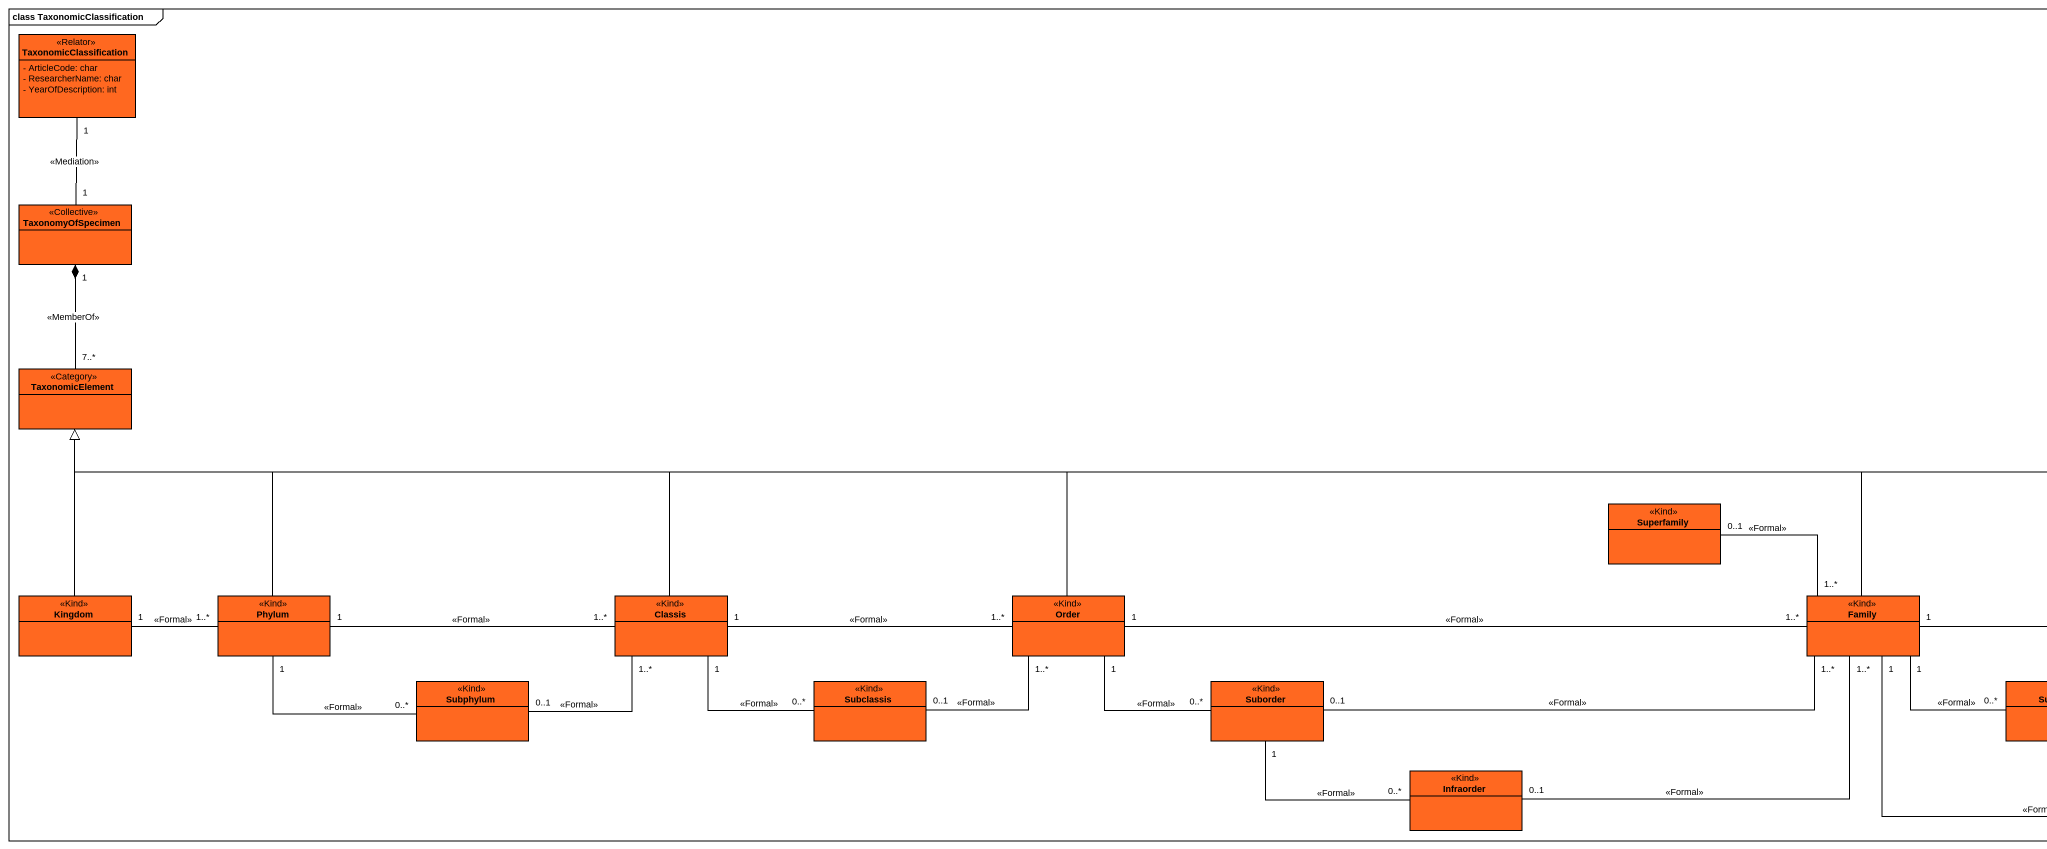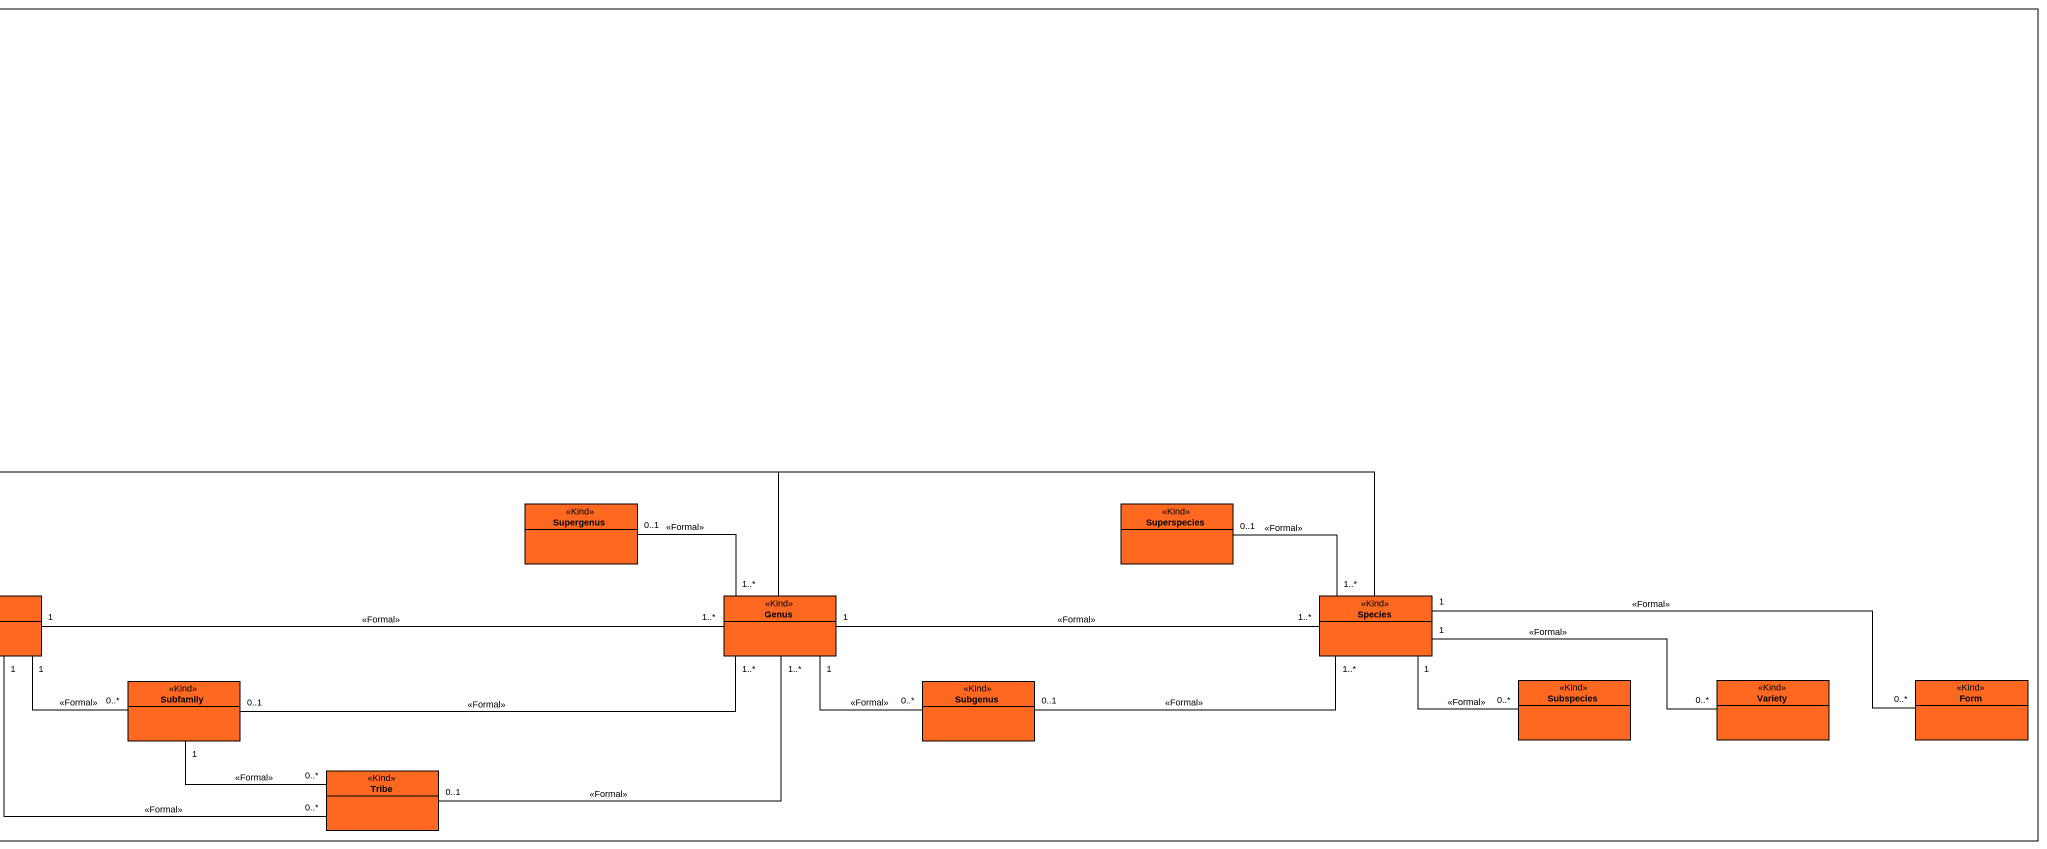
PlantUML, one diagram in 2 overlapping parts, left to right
@startuml
mainframe class TaxonomicClassification
hide circle
hide empty members
skinparam classAttributeIconSize 0
class TaxonomicClassification <<Relator>> #FF6820 {
  - ArticleCode: char
  - ResearcherName: char
  - YearOfDescription: int
}
class TaxonomyOfSpecimen <<Collective>> #FF6820
class TaxonomicElement <<Category>> #FF6820
class Superfamily <<Kind>> #FF6820
class Supergenus <<Kind>> #FF6820
class Superspecies <<Kind>> #FF6820
class Kingdom <<Kind>> #FF6820
class Phylum <<Kind>> #FF6820
class Classis <<Kind>> #FF6820
class Order <<Kind>> #FF6820
class Family <<Kind>> #FF6820
class Genus <<Kind>> #FF6820
class Species <<Kind>> #FF6820
class Subphylum <<Kind>> #FF6820
class Subclassis <<Kind>> #FF6820
class Suborder <<Kind>> #FF6820
class Subfamily <<Kind>> #FF6820
class Subgenus <<Kind>> #FF6820
class Subspecies <<Kind>> #FF6820
class Variety <<Kind>> #FF6820
class Form <<Kind>> #FF6820
class Infraorder <<Kind>> #FF6820
class Tribe <<Kind>> #FF6820
TaxonomicClassification "1" -- "1" TaxonomyOfSpecimen : <<Mediation>>
TaxonomyOfSpecimen "1" *-- "7..*" TaxonomicElement : <<MemberOf>>
Superfamily "0..1" -right- "1..*" Family : <<Formal>>
Supergenus "0..1" -right- "1..*" Genus : <<Formal>>
Superspecies "0..1" -right- "1..*" Species : <<Formal>>
Kingdom -up-|> TaxonomicElement
Kingdom "1" -right- "1..*" Phylum : <<Formal>>
Phylum -up-|> TaxonomicElement
Phylum "1" -right- "1..*" Classis : <<Formal>>
Phylum "1" -right- "0..*" Subphylum : <<Formal>>
Classis -left-|> TaxonomicElement
Classis "1" -right- "1..*" Order : <<Formal>>
Classis "1" -right- "0..*" Subclassis : <<Formal>>
Order -left-|> TaxonomicElement
Order "1" -right- "1..*" Family : <<Formal>>
Order "1" -right- "0..*" Suborder : <<Formal>>
Family -left-|> TaxonomicElement
Family "1" -right- "1..*" Genus : <<Formal>>
Family "1" -right- "0..*" Subfamily : <<Formal>>
Family "1" -right- "0..*" Tribe : <<Formal>>
Genus -left-|> TaxonomicElement
Genus "1" -right- "1..*" Species : <<Formal>>
Genus "1" -right- "0..*" Subgenus : <<Formal>>
Species -left-|> TaxonomicElement
Species "1" -right- "0..*" Subspecies : <<Formal>>
Species "1" -right- "0..*" Variety : <<Formal>>
Species "1" -right- "0..*" Form : <<Formal>>
Subphylum "0..1" -right- "1..*" Classis : <<Formal>>
Subclassis "0..1" -right- "1..*" Order : <<Formal>>
Suborder "0..1" -right- "1..*" Family : <<Formal>>
Suborder "1" -right- "0..*" Infraorder : <<Formal>>
Subfamily "0..1" -right- "1..*" Genus : <<Formal>>
Subfamily "1" -right- "0..*" Tribe : <<Formal>>
Subgenus "0..1" -right- "1..*" Species : <<Formal>>
Infraorder "0..1" -right- "1..*" Family : <<Formal>>
Tribe "0..1" -right- "1..*" Genus : <<Formal>>
@enduml
